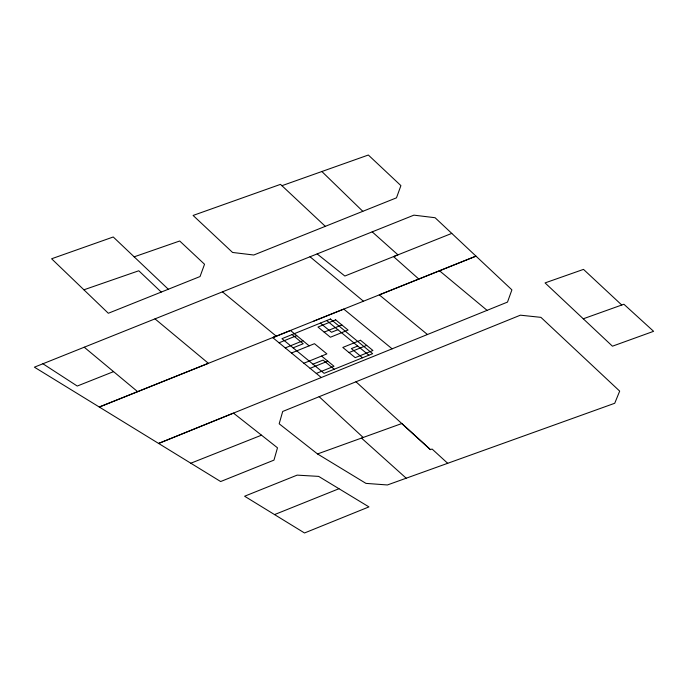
<?xml version="1.0" encoding="UTF-8"?>
<svg xmlns="http://www.w3.org/2000/svg" width="688" height="688" viewBox="0 0 688 688"><rect width="100%" height="100%" fill="white"/><g stroke="black" fill="none" stroke-linecap="round" stroke-linejoin="round"><path stroke-width="1.03" d="M272.835 337.688L290.525 330.515L309.161 345.84M279.044 342.796L296.734 335.624M285.253 347.904L302.944 340.732M324.177 332.123L341.867 324.951M293.097 347.836L303.202 343.742L292.065 334.583M337.851 329.698L331.504 332.27L320.367 323.111M291.463 353.013L314.468 343.69L326.886 353.899L303.89 363.23M312.971 364.176L323.076 360.082L334.205 369.241M357.717 346.038L351.379 348.61L362.516 357.769M310.099 368.329L327.789 361.157M349.022 352.557L366.713 345.385M316.308 373.438L333.998 366.265L321.58 356.057M487.078 310.348L158.61 443.442L34.4 367.177L413.918 215.146L435.091 217.726L511.898 289.863L507.495 302.092L487.078 310.348L439.503 270.771L379.294 294.877L427.454 334.514M168.311 289.244L113.245 236.982L51.609 258.774L108.326 313.264L200.045 276.542L204.542 264.261L179.697 240.998L134.16 256.839M325.321 226.343L280.498 184.358L193.096 215.447L232.578 252.462L253.76 255.007L396.477 197.834L400.915 185.622L368.347 155.024L281.934 185.691M154.989 318.862L208.387 363.307L99.278 407.029L276.232 336.157L222.448 291.85M439.503 270.771L476.01 256.134L313.857 321.081M274.546 514.59L338.978 488.721L368.949 506.901L304.517 532.976L244.61 496.229L297.13 475.133L318.656 476.388L338.978 488.721M451.775 233.395L393.562 256.607L418.803 279.044M113.572 371.632L77.245 386.045L42.905 363.763M190.808 463.222L261.509 435.186L277.488 447.811L273.97 460.126L220.65 481.54L158.61 443.442L233.473 413.118L261.509 435.186M317.521 453.951L365.956 483.38L387.413 484.963L614.728 403.271L619.682 391.119L540.923 317.357L520.386 315.181L282.699 411.467L279.173 423.791L317.521 453.951L401.801 423.533L430.43 449.625L432.116 449.049L447.699 463.308M621.754 305.016L623.904 304.251L653.6 331.315L612.44 346.193L545.059 282.906L583.501 269.386L621.754 305.016L583.261 318.793M83.927 289.794L138.795 270.771L161.241 292.073M317.142 253.924L344.86 276.026L397.965 254.844L372.199 231.856M392.117 348.833L343.759 309.084L272.697 337.576L321.287 377.531M326.723 320.539L368.845 355.197M310.013 256.753L363.445 301.215M84.228 347.216L137.626 391.653M361.501 438.093L406.195 478.194M355.971 381.78L430.43 449.625M319.146 396.692L363.178 437.473M321.864 171.518L362.808 211.319M330.472 319.017L281.96 338.685L324.108 373.335L372.612 353.675L330.472 319.017M335.658 319.851L317.968 327.024L330.386 337.232L348.076 330.059L335.658 319.851M360.503 340.276L342.813 347.449L355.232 357.665L372.922 350.493L360.503 340.276"/></g></svg>
